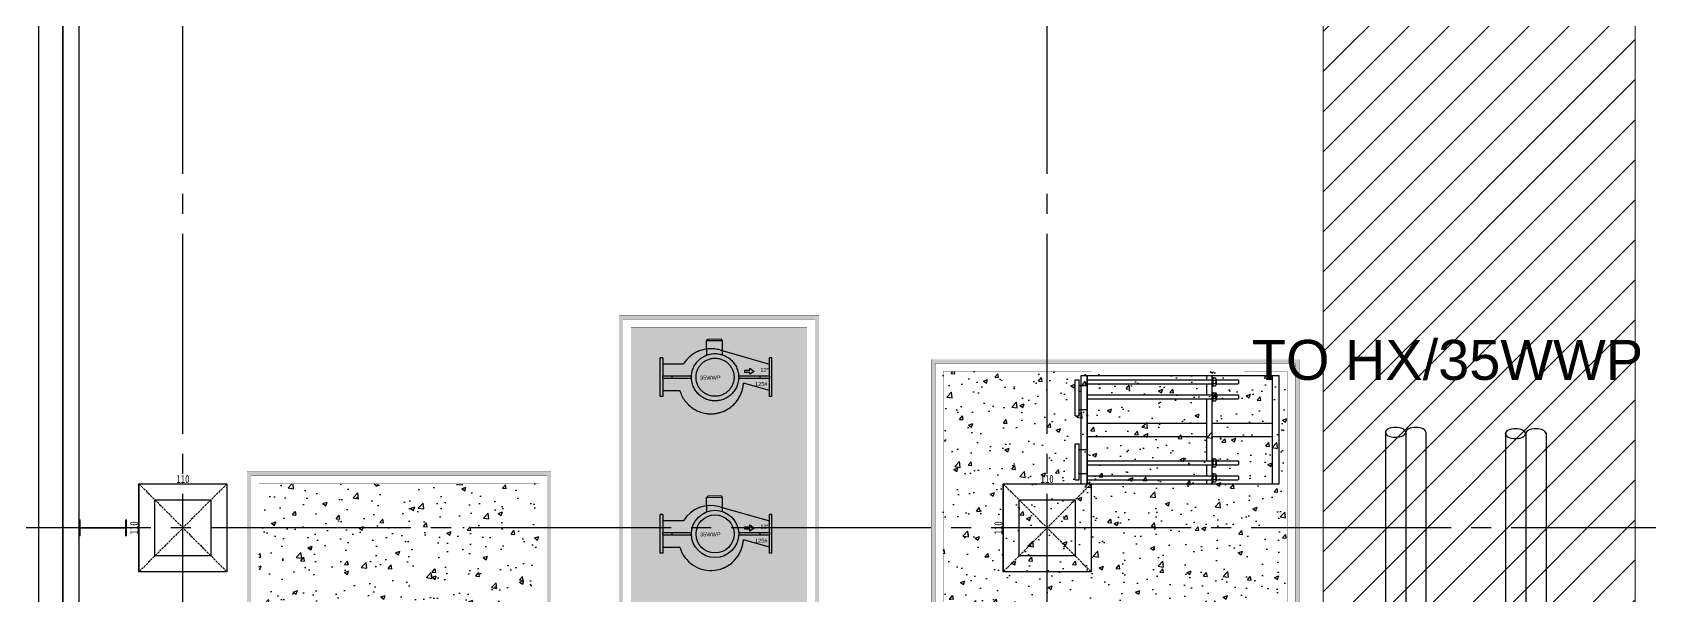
# Model space of a CAD drawing. Extents: x -18489 to 27370, y -8745 to 11880.
# Drawn here: x -17466 to -15445, y 5578 to 6282 of the extents above; entities that cross this region are included whole.
import ezdxf
from ezdxf.enums import TextEntityAlignment as Align

# ---------------------------------------------------------------- set-up
doc = ezdxf.new("R2010")
doc.units = 0
doc.header["$LTSCALE"] = 100
for name, pattern in [('188K-SM-03-F10-MECH-EQ-Y2257103$0$Micron CUP L10 HVAC EQU$0$DASHED', [19.049999999999997, 12.7, -6.35]), ('X-CUB3-L10$0$COL-CEN-LIN', [3.25, 2.5, -0.25, 0.25, -0.25]), ('X-CUB3-L10$0$HIDDEN', [0.4, 0.3, -0.1])]:
    doc.linetypes.add(name, pattern=pattern)
for name, color, linetype in [('188K-SM-03-F10-MECH-EQ-Y2257103$0$0 Xref', 8, 'Continuous'), ('188K-SM-03-F10-MECH-EQ-Y2257103$0$M-EQU-FOUNDATION', 8, 'Continuous'), ('188K-SM-03-F10-MECH-EQ-Y2257103$0$Micron CUP L10 CDA EQU$0$M MOVE-IN AREA', 8, 'Continuous'), ('188K-SM-03-F10-MECH-EQ-Y2257103$0$Micron CUP L10 HVAC EQU$0$M-FUTURE-EQU', 253, '188K-SM-03-F10-MECH-EQ-Y2257103$0$Micron CUP L10 HVAC EQU$0$DASHED'), ('188K-SM-03-F10-MECH-EQ-Y2257103$0$Micron CUP L10 HVAC EQU$0$M-HVAC HR CHILLER', 1, 'Continuous'), ('188K-SM-07-F10-MECH-WWR-PIPE-Y2257103$0$M-P-PIPE-29', 6, 'Continuous'), ('188K-SM-07-F10-MECH-WWR-PIPE-Y2257103$0$M-P-PIPE-35', 1, 'Continuous'), ('188K-SM-07-F10-MECH-WWR-PIPE-Y2257103$0$M-P-TXT2.5', 7, 'Continuous'), ('X-CUB3-L10$0$CCL', 8, 'X-CUB3-L10$0$COL-CEN-LIN'), ('X-CUB3-L10$0$COL', 8, 'Continuous'), ('X-CUB3-L10$0$COL-S', 8, 'Continuous'), ('X-CUB3-L10$0$WALL-DR', 8, 'Continuous'), ('X-CUB3-L10$0$WALL-G', 8, 'Continuous')]:
    doc.layers.add(name, color=color, linetype=linetype)
doc.styles.add('188K-SM-03-F10-MECH-EQ-Y2257103$0$Micron CUP L10 HVAC EQU$0$Standard', font='arial.ttf')
doc.styles.add('188K-SM-07-F10-MECH-WWR-PIPE-Y2257103$0$Standard', font='arial.ttf')
doc.styles.add('X-CUB3-L10$0$DIM', font='', dxfattribs={"width": 0.8})
doc.styles.get('X-CUB3-L10$0$DIM').set_extended_font_data('MingLiU')
doc.dimstyles.new('X-CUB3-L10$0$JJP_005_defpoint', dxfattribs={"dimtxt": 20, "dimasz": 0.5, "dimexe": 0.5, "dimexo": 0.5, "dimgap": 0.5, "dimtad": 1, "dimdsep": 46, "dimtxsty": 'X-CUB3-L10$0$DIM', "dimblk": 'X-CUB3-L10$0$_None', "dimcen": 10, "dimclrd": 256, "dimclre": 256, "dimclrt": 256, "dimadec": 0, "dimazin": 0, "dimtfac": 1, "dimtix": 1, "dimtmove": 2, "dimatfit": 3, "dimldrblk": 'X-CUB3-L10$0$_None', "dimfxl": 0.5, "dimtolj": 1, "dimtzin": 0, "dimarcsym": 0})

# ---------------------------------------------------------------- blocks, each defined once
blk = doc.blocks.new('*D451')
at = {"layer": 'DefPoints', "lineweight": -2, "transparency": 16777216}
blk.add_line((0, 0), (109.9999991059194, 0), dxfattribs=at)
at = {"layer": 'DefPoints', "color": 0, "transparency": 16777216}
for p in [(0, 0), (109.9999991059194, 0), (109.9999991059194, 0)]:
    blk.add_point(p, dxfattribs=at)
at = {"layer": 'DefPoints', "transparency": 16777216, "insert": (54.99999955295971, 6.066860465116279), "char_height": 10, "attachment_point": 5, "style": 'X-CUB3-L10$0$DIM'}
blk.add_mtext('\\A1;110', dxfattribs=at)
blk = doc.blocks.new('X-CUB3-L10$0$_None')
blk = doc.blocks.new('*D452')
at = {"layer": 'DefPoints', "lineweight": -2, "transparency": 16777216}
blk.add_line((1.180099874497619e-14, 1.897745337060176e-30), (3.622590508817074e-14, -109.9999991057703), dxfattribs=at)
at = {"layer": 'DefPoints', "color": 0, "transparency": 16777216}
for p in [(0, 0), (0, -109.9999991057703), (3.622590508817074e-14, -109.9999991057703)]:
    blk.add_point(p, dxfattribs=at)
at = {"layer": 'DefPoints', "transparency": 16777216, "insert": (-6.066860465116271, -54.99999955288514), "char_height": 10, "attachment_point": 5, "rotation": 90, "style": 'X-CUB3-L10$0$DIM'}
blk.add_mtext('\\A1;110', dxfattribs=at)
blk = doc.blocks.new('188K-SM-03-F10-MECH-EQ-Y2257103$0$Micron CUP L10 HVAC EQU$0$ARROW')
for p, q in [((-1.00434208123157, 1.714097741128338), (-0.9777973384638994, 1.714097741128338)), ((-0.9838513949285019, 3.347605612787359), (-0.9886247855248556, 4.635563721409905)), ((-0.9886247855248556, 4.635563721409905), (1.997657264581882, 2.51514487049959)), ((-0.9731397465189655, 0.4573844697021623), (-0.9777973384638994, 1.714097741128338)), ((-0.9729075237047695, 0.4575532454223108), (-0.9731397465189655, 0.4573844697021623)), ((1.997657264581882, 2.51514487049959), (-0.9729075237047695, 0.4575532454223108))]:
    blk.add_line(p, q)
blk.add_lwpolyline([(-1.00434208123157, 1.714097741128338), (-4.399273277526781, 1.714097741128338), (-4.399273277526781, 3.347605612787358), (-1.00434208123157, 3.347605612787358)])
blk = doc.blocks.new('188K-SM-03-F10-MECH-EQ-Y2257103$0$Micron CUP L10 HVAC EQU$0$A$C3F035902')
for p, q in [((21.57467963808267, 139.7000002753193, -726.966031641758), (69.83467963771182, 139.7001894201894, -726.966031641758)), ((21.57469208182556, 136.5250002753419, -726.966031641758), (21.57467963808267, 139.7000002753193, -726.966031641758)), ((44.4346920816497, 136.5250898702834, -726.966031641758), (21.57469208182556, 136.5250002753419, -726.966031641758)), ((29.19469208176633, 136.5250301403212, -726.966031641758), (29.19477566237038, 115.199577573756, -726.966031641758)), ((44.4346920816497, 136.5250898702834, -726.966031641758), (46.97469208162875, 136.5250998252704, -726.966031641758)), ((44.4346920816497, 136.5250898702834, -726.966031641758), (44.43473687911865, 125.0950898703704, -726.966031641758)), ((46.97473687909951, 125.0950998253611, -726.966031641758), (44.43473687911865, 125.0950898703704, -726.966031641758)), ((44.43473687911865, 125.0950898703704, -726.966031641758), (44.43483280302098, 100.6202653996988, -726.966031641758)), ((69.8346920814547, 136.525189420212, -726.966031641758), (46.97469208162875, 136.5250998252704, -726.966031641758)), ((46.97473687909951, 125.0950998253611, -726.966031641758), (46.97469208162875, 136.5250998252704, -726.966031641758)), ((46.97483280300185, 100.6202753546931, -726.966031641758), (46.97473687909951, 125.0950998253611, -726.966031641758)), ((62.21479356827149, 110.6309815032146, -726.966031641758), (62.21469208151211, 136.5251595552327, -726.966031641758)), ((69.8346920814547, 136.525189420212, -726.966031641758), (69.83467963771182, 139.7001894201894, -726.966031641758)), ((73.39155474455765, 81.38289595855872, -726.966031641758), (91.42349114654644, 81.65589812064695, -726.966031641758)), ((91.42349114654644, 81.65589812064695, -726.966031641758), (91.72148641640706, 61.97315380438863, -726.966031641758)), ((92.8797486788826, 80.24307820527224, -726.966031641758), (91.42349114654644, 81.65589812064695, -726.966031641758)), ((79.73252574611615, 65.14541806279522, -726.966031641758), (62.21521471865708, 3.175159556260041, -726.966031641758)), ((73.68955001441827, 61.7001516423004, -726.966031641758), (91.72148641640706, 61.97315380438863, -726.966031641758)), ((93.13430633178359, 63.42941133672844, -726.966031641758), (91.72148641640706, 61.97315380438863, -726.966031641758)), ((93.13430633178359, 63.42941133672844, -726.966031641758), (92.8797486788826, 80.24307820527224, -726.966031641758)), ((44.43506404242908, 41.61991434187075, -726.966031641758), (44.43516746044952, 15.23297787121192, -726.966031641758)), ((46.97516746043038, 15.23298782620623, -726.966031641758), (46.97506404240994, 41.61992429686507, -726.966031641758)), ((29.1952147189113, 3.175030141344905, -726.966031641758), (38.36732742880122, 35.62282962334939, -726.966031641758)), ((21.57521471897053, 3.175000276365608, -726.966031641758), (44.43521471879467, 3.175089871303499, -726.966031641758)), ((21.5752271627116, 2.763881639111787e-07, -726.966031641758), (21.57521471897053, 3.175000276365608, -726.966031641758)), ((21.5752271627116, 2.763881639111787e-07, -726.966031641758), (69.83522716234074, 0.0001894212618935853, -726.966031641758)), ((46.97516746043038, 15.23298782620623, -726.966031641758), (44.43516746044952, 15.23297787121192, -726.966031641758)), ((44.43516746044952, 15.23297787121192, -726.966031641758), (44.43521471879285, 3.175089871303499, -726.966031641758)), ((46.97521471877553, 3.17509982629781, -726.966031641758), (44.43521471879467, 3.175089871303499, -726.966031641758)), ((46.97521471877553, 3.17509982629781, -726.966031641758), (46.97516746043038, 15.23298782620623, -726.966031641758)), ((46.97521471877553, 3.17509982629781, -726.966031641758), (69.83521471859967, 3.175189421239338, -726.966031641758)), ((69.83522716234074, 0.0001894212618935853, -726.966031641758), (69.83521471859967, 3.175189421239338, -726.966031641758))]:
    blk.add_line(p, q)
for radius in [29.5275, 23.7886875]:
    blk.add_circle((45.70494842271546, 71.1200948482765, -726.966031641758), radius)
for start, end in [(106.3350473393825, 266.8155109581298), (344.2158416037151, 57.91027330244984), (202.5253505037917, 266.8155109580258)]:
    blk.add_arc((40.62492851276693, 76.20007493825324, -726.966031641758), 40.64, start, end)
at = {"xscale": 1.805256982577703, "yscale": 1.805256982577703, "zscale": 1.805256982577703, "rotation": 270}
blk.add_blockref('188K-SM-03-F10-MECH-EQ-Y2257103$0$Micron CUP L10 HVAC EQU$0$ARROW', (48.51364622142682, 25.77157998460711, -440.7589325701998), dxfattribs=at)
at = {"style": '188K-SM-03-F10-MECH-EQ-Y2257103$0$Micron CUP L10 HVAC EQU$0$Standard'}
for s, p in [('35WWP', (42.67271204655481, 89.86342711189718, -726.966031641758)), ('125#', (34.65703986667904, 21.22100213659019, -726.6601452793311)), ('12"', (52.24303064127707, 14.55433546992344, -726.6601452793311))]:
    blk.add_text(s, height=5, rotation=270, dxfattribs=at).set_placement(p)
blk = doc.blocks.new('188K-SM-03-F10-MECH-EQ-Y2257103$0$Micron CUP L10 HVAC EQU$0$A$C66dd3646')
for p, q in [((-92.09999999999854, 0), (-47.09999999999854, 0)), ((-92.09999999999854, 0), (-92.09999999999854, -5)), ((-47.09999999999854, 0), (-47.09999999999854, -5)), ((-12.5, 0), (32.5, 1.13686837721616e-13)), ((-12.5, 0), (-12.5, -5)), ((32.5, 1.13686837721616e-13), (32.5, -4.999999999999886)), ((-92.23442665636685, -15), (-92.23442665636685, -171.2223237571891)), ((-92.09999999999854, -5), (-47.09999999999854, -5)), ((-87.16885331006779, -15), (-87.16885331006779, -171.2223237571891)), ((-84.59999999999854, -15), (-84.59999999999854, -5)), ((-73.49180528065335, -15), (-73.49180528065335, -171.2223237571891)), ((-68.42623193702457, -15), (-68.42623193702457, -171.2223237571891)), ((-54.59999999999854, -15), (-54.59999999999854, -5)), ((-38.24262223939149, -15), (-38.24262223939149, -164.4682259443218)), ((-21.35737775794405, -15), (-21.35737775794405, -164.4682259443218)), ((-12.5, -5), (32.5, -4.999999999999886)), ((-5, -15), (-5, -5)), ((8.826231937018747, -15), (8.826231937018747, -171.2223237571891)), ((13.89180528064753, -15), (13.89180528064753, -171.2223237571891)), ((25, -15), (25, -5)), ((27.56885331273224, -14.99999999999989), (27.56885331273224, -171.2223237571891)), ((32.63442665636103, -14.99999999999989), (32.63442665636103, -171.2223237571891)), ((-97.30000000000291, -164.4682259443218), (-92.23442665636685, -164.4682259443218)), ((-97.30000000000291, -171.2223237571891), (37.69999999999709, -171.2223237571891)), ((-95.61147555212665, -171.2223237571891), (-95.61147555212665, -172.0665859784569)), ((-83.79180441430799, -172.0665859784569), (-95.61147555212665, -172.0665859784569)), ((-94.57599020730413, -172.7419957640161), (-94.57599020730413, -175.4436348635356)), ((-86.08249775645527, -172.0665859784569), (-93.3207822073091, -172.0665859784569)), ((-86.08249775645527, -176.1190446490948), (-93.3207822073091, -176.1190446490948)), ((-92.23442665636685, -176.1190446490948), (-92.23442665636685, -203.9659810317901)), ((-92.06557420997706, -175.4436348635356), (-92.06557420997706, -172.7419957640161)), ((-87.33770575645758, -172.7419957640161), (-87.33770575645758, -175.4436348635356)), ((-87.16885331006779, -164.4682259443218), (-73.49180528065335, -164.4682259443218)), ((-87.16885331006779, -176.1190446490948), (-87.16885331006779, -203.9659810317901)), ((-84.82728975913051, -172.7419957640161), (-84.82728975913051, -175.4436348635356)), ((-83.79180441430799, -171.2223237571891), (-83.79180441430799, -172.0665859784569)), ((-76.86885417641315, -171.2223237571891), (-76.86885417641315, -172.0665859784569)), ((-65.04918304126477, -172.0665859784569), (-76.86885417641315, -172.0665859784569)), ((-75.83336883159063, -172.7419957640161), (-75.83336883159063, -175.4436348635356)), ((-67.33987638341205, -172.0665859784569), (-74.57816083426587, -172.0665859784569)), ((-67.33987638341205, -176.1190446490948), (-74.57816083426587, -176.1190446490948)), ((-73.49180528065335, -176.1190446490948), (-73.49180528065335, -203.9659810317901)), ((-73.32295283693384, -175.4436348635356), (-73.32295283693384, -172.7419957640161)), ((-68.59508438074408, -172.7419957640161), (-68.59508438074408, -175.4436348635356)), ((-68.42623193702457, -164.4682259443218), (8.826231937018747, -164.4682259443218)), ((-68.42623193702457, -176.1190446490948), (-68.42623193702457, -203.9659810317901)), ((-66.08466838608729, -172.7419957640161), (-66.08466838608729, -175.4436348635356)), ((-65.04918304126477, -171.2223237571891), (-65.04918304126477, -172.0665859784569)), ((-38.24262223939149, -171.2223237571891), (-38.24262223939149, -246.5573777445973)), ((-21.35737775794405, -171.2223237571891), (-21.35737775794405, -246.5573777445973)), ((5.449183041258948, -171.2223237571891), (5.449183041258948, -172.0665859784569)), ((17.26885417907761, -172.0665859784569), (5.449183041258948, -172.0665859784569)), ((6.484668386081466, -172.7419957640161), (6.484668386081466, -175.4436348635356)), ((14.97816083426005, -172.0665859784569), (7.739876383406227, -172.0665859784569)), ((14.97816083426005, -176.1190446490948), (7.739876383406227, -176.1190446490948)), ((8.826231937018747, -176.1190446490948), (8.826231937018747, -203.9659810317901)), ((9.107258722644474, -175.5111758463611), (8.947787164950569, -175.5111758463611)), ((8.995084380738263, -175.4436348635356), (8.995084380738263, -172.7419957640161)), ((13.77025005271571, -175.5111758463611), (13.6107784950218, -175.5111758463611)), ((13.72295283692802, -172.7419957640161), (13.72295283692802, -175.4436348635356)), ((13.89180528064753, -164.4682259443218), (27.56885331273224, -164.4682259443218)), ((13.89180528064753, -176.1190446490948), (13.89180528064753, -203.9659810317901)), ((16.23336883158481, -172.7419957640161), (16.23336883158481, -175.4436348635356)), ((17.26885417907761, -171.2223237571891), (17.26885417907761, -172.0665859784569)), ((24.19180441430944, -171.2223237571891), (24.19180441430944, -172.0665859784569)), ((36.01147555212083, -172.0665859784569), (24.19180441430944, -172.0665859784569)), ((25.22728975912469, -172.7419957640161), (25.22728975912469, -175.4436348635356)), ((33.72078220997355, -172.0665859784569), (26.48249775911972, -172.0665859784569)), ((33.72078220997355, -176.1190446490948), (26.48249775911972, -176.1190446490948)), ((27.56885331273224, -176.1190446490948), (27.56885331273224, -203.9659810317901)), ((27.84988009835797, -175.5111758463611), (27.69040854066407, -175.5111758463611)), ((27.73770575645176, -175.4436348635356), (27.73770575645176, -172.7419957640161)), ((32.51287142575893, -175.5111758463611), (32.3533998707353, -175.5111758463611)), ((32.46557420997851, -172.7419957640161), (32.46557420997851, -175.4436348635356)), ((32.63442665636103, -164.4682259443218), (37.69999999999709, -164.4682259443218)), ((32.63442665636103, -176.1190446490948), (32.63442665636103, -203.9659810317901)), ((34.97599020729831, -172.7419957640161), (34.97599020729831, -175.4436348635356)), ((36.01147555212083, -171.2223237571891), (36.01147555212083, -172.0665859784569)), ((-91.39016443242872, -204.8102432530579), (-92.23442665636685, -203.9659810317901)), ((-91.39016443242872, -204.8102432530579), (-88.01311553400592, -204.8102432530579)), ((-87.16885331006779, -203.9659810317901), (-88.01311553400592, -204.8102432530579)), ((-72.64754305671522, -204.8102432530579), (-73.49180528065335, -203.9659810317901)), ((-72.64754305671522, -204.8102432530579), (-69.2704941609627, -204.8102432530579)), ((-68.42623193702457, -203.9659810317901), (-69.2704941609627, -204.8102432530579)), ((8.826231937018747, -203.9659810317901), (9.670494160956878, -204.8102432530579)), ((9.670494160956878, -204.8102432530579), (13.0475430567094, -204.8102432530579)), ((13.0475430567094, -204.8102432530579), (13.89180528064753, -203.9659810317901)), ((27.56885331273224, -203.9659810317901), (28.41311553667038, -204.8102432530579)), ((28.41311553667038, -204.8102432530579), (31.7901644324229, -204.8102432530579)), ((31.7901644324229, -204.8102432530579), (32.63442665636103, -203.9659810317901)), ((-97.30000000000291, -246.5573777445973), (37.69999999999709, -246.5573777445973))]:
    blk.add_line(p, q)
for points in [[(37.69999999999709, -14.99999999999989), (37.69999999999709, -6.999999999999886), (-97.30000000000291, -7.000000000000114), (-97.30000000000291, -15.00000000000011)], [(37.69999999999709, -14.99999999999989), (-97.30000000000291, -15.00000000000011), (-97.30000000000291, -255.0000000000002), (37.69999999999709, -255.0000000000002)]]:
    blk.add_lwpolyline(points, close=True)
for centre, major_axis, ratio, start_param, end_param in [((-93.3207822073091, -173.5706547382508), (-1.063537214189705, 1.063537214189702), 0.9999999999992647, 4.510486842492766, 6.485087445072969), ((-93.3207822073091, -174.6149758893009), (1.063537214189119, 1.063537214189121), 0.9999999999996376, 2.939690515697654, 4.914291118277189), ((-89.70163998188218, -176.5411757597287), (-3.164012781824473, 3.164012781824462), 0.9999999999995682, -1.341997481407245, -0.2287988453876049), ((-89.70163998188218, -171.644454867823), (3.164012781824462, 3.164012781824473), 0.9999999999995682, 3.370391498977398, 4.483590134997037), ((-86.08249775645527, -173.5706547382508), (1.063537214189702, 1.063537214189705), 0.9999999999992647, 6.081283169286204, 8.055883771866405), ((-86.08249775645527, -174.6149758893009), (-1.063537214189121, 1.063537214189119), 0.9999999999996378, 1.368894188902396, 3.343494791481931), ((-74.57816083426587, -173.5706547382508), (-1.063537214189705, 1.063537214189702), 0.9999999999992647, 4.510486842492766, 6.485087445072969), ((-74.57816083426587, -174.6149758893009), (1.063537214189119, 1.063537214189121), 0.9999999999996376, 2.939690515697654, 4.914291118277189), ((-70.95901860883896, -176.5411757597287), (-3.164012781824473, 3.164012781824462), 0.9999999999995682, -1.341997481407245, -0.2287988453876049), ((-70.95901860883896, -171.644454867823), (3.164012781824462, 3.164012781824473), 0.9999999999995682, 3.370391498977398, 4.483590134997037), ((-67.33987638341205, -173.5706547382508), (-1.063537214189121, 1.063537214189119), 0.9999999999996378, 4.510486842492189, 6.485087445071725), ((-67.33987638341205, -174.6149758893009), (-1.063537214189121, 1.063537214189119), 0.9999999999996378, 1.368894188902396, 3.343494791481931), ((7.739876383406227, -173.5706547382508), (-1.063537214189705, 1.063537214189702), 0.9999999999992647, 4.510486842492766, 6.485087445072969), ((7.739876383406227, -174.6149758893009), (1.063537214189119, 1.063537214189121), 0.9999999999996376, 2.939690515697654, 4.914291118277189), ((11.35901860883314, -176.5411757597287), (3.164012781820995, 3.164012781821003), 1, 0.228798845387985, 1.341997481406912), ((11.35901860883314, -171.644454867823), (3.164012781820995, 3.164012781821003), 1, 3.370391498977778, 4.483590134996705), ((14.97816083426005, -173.5706547382508), (1.063537214189702, 1.063537214189705), 0.9999999999992647, 6.081283169286204, 8.055883771866405), ((14.97816083426005, -174.6149758893009), (-1.063537214189121, 1.063537214189119), 0.9999999999996378, 1.368894188902396, 3.343494791481931), ((26.48249775911972, -173.5706547382508), (-1.063537214189705, 1.063537214189702), 0.9999999999992647, 4.510486842492766, 6.485087445072969), ((26.48249775911972, -174.6149758893009), (1.063537214190991, 1.063537214190993), 0.9999999999978051, 2.939690515695962, 4.914291118276325), ((30.10163998454664, -176.5411757597287), (-3.164012781824473, 3.164012781824462), 0.9999999999995682, -1.341997481407245, -0.2287988453876049), ((30.10163998454664, -171.644454867823), (3.164012781824462, 3.164012781824473), 0.9999999999995682, 3.370391498977398, 4.483590134997037), ((33.72078220997355, -173.5706547382508), (-1.063537214189121, 1.063537214189119), 0.9999999999996378, 4.510486842492189, 6.485087445071725), ((33.72078220997355, -174.6149758893009), (-1.063537214189121, 1.063537214189119), 0.9999999999996378, 1.368894188902396, 3.343494791481931)]:
    blk.add_ellipse(centre, major_axis=major_axis, ratio=ratio, start_param=start_param, end_param=end_param)
blk = doc.blocks.new('188K-SM-03-F10-MECH-EQ-Y2257103$0$Micron CUP L10 HVAC EQU')
at = {"layer": '188K-SM-03-F10-MECH-EQ-Y2257103$0$Micron CUP L10 HVAC EQU$0$M-FUTURE-EQU', "xscale": 10, "yscale": 10, "zscale": 10, "rotation": 90}
blk.add_blockref('188K-SM-03-F10-MECH-EQ-Y2257103$0$Micron CUP L10 HVAC EQU$0$A$C3F035902', (-210155.5066967208, 50957.92257292082, 7269.660315731338), dxfattribs=at)
at = {"layer": '188K-SM-03-F10-MECH-EQ-Y2257103$0$Micron CUP L10 HVAC EQU$0$M-HVAC HR CHILLER', "xscale": 10, "yscale": 10, "zscale": 10, "rotation": 90}
for name, p in [('188K-SM-03-F10-MECH-EQ-Y2257103$0$Micron CUP L10 HVAC EQU$0$A$C66dd3646', (-206366.6999708929, 51055.59402405407)), ('188K-SM-03-F10-MECH-EQ-Y2257103$0$Micron CUP L10 HVAC EQU$0$A$C3F035902', (-210155.4990223832, 48999.82806466992, 7269.660315902898))]:
    blk.add_blockref(name, p, dxfattribs=at)
blk = doc.blocks.new('188K-SM-03-F10-MECH-EQ-Y2257103')
at = {"layer": '188K-SM-03-F10-MECH-EQ-Y2257103$0$M-EQU-FOUNDATION'}
h = blk.add_hatch(dxfattribs=at)
h.set_pattern_fill('AR-CONC', color=256, scale=0.1)
h.set_pattern_definition([(49.99999999999999, (3173.521357729398, 709.1992297543802), (18.2184668996004, -1.593908553890309), [1.905, -20.955]), (355, (3173.521357729398, 709.1992297543802), (-3.524342142496934, 19.10568452390352), [1.524, -16.764058417]), (100.4514447, (3175.039558429402, 709.0664044043806), (14.69412470903533, 17.51177519121951), [1.61900088, -17.80902446]), (46.18420000000001, (3173.521357729398, 714.279229754382), (27.10790408921299, -4.204232793272715), [2.8575, -31.4325]), (96.63555760999992, (3175.7803477294, 713.9288797543813), (23.7404134051503, 24.74261245977215), [2.428502314, -26.713560816]), (351.1841511700001, (3173.521357729398, 714.279229754382), (23.74041340649771, 24.74261245855327), [2.285996707, -25.145973192]), (21, (3176.061357729399, 713.0092297543815), (15.16143912691325, -10.22651981870876), [1.905, -20.955]), (326.0000000000001, (3176.061357729399, 713.0092297543815), (6.180202834764708, 18.41879661223193), [1.524, -16.764]), (71.45144499999999, (3177.324810989398, 712.1570197643814), (21.34164192787162, 8.192276888590525), [1.61900088, -17.80899376]), (37.50000000000001, (3173.521357729398, 709.1992297543802), (0.3088603250591817, 8.455503887315311), [0, -16.5608, 0, -17.018, 0, -16.8275]), (7.500000000000001, (3173.521357729398, 709.1992297543802), (6.681966251030575, 10.01805748181195), [0, -9.7028, 0, -16.1798, 0, -6.413500000000001]), (327.5, (3167.857157729399, 709.1992297543802), (13.55905951668714, -0.5728743992673444), [0, -6.350000000000001, 0, -19.812, 0, -26.289]), (317.5, (3165.317157729405, 709.1992297543802), (14.81291813860181, 2.542649103333303), [0, -8.255, 0, -13.1572, 0, -18.669])])
h.paths.add_polyline_path([(-16488.14940634664, 5923.268083879117), (-16488.14863891288, 4312.458633054026), (-16728.14863891288, 4312.458633054026), (-16728.14940634664, 5923.268083879117)], flags=16)
h.paths.add_polyline_path([(-16483.14940634664, 5928.268083879117), (-16483.14863891288, 4307.458633054026), (-16733.14863891288, 4307.458633054026), (-16733.14940634664, 5928.268083879117)])
h = blk.add_hatch(dxfattribs=at)
h.set_pattern_fill('AR-CONC', color=256, scale=0.3)
h.set_pattern_definition([(49.99999999999999, (3173.521357729398, 709.1992297543802), (54.6554006988012, -4.781725661670926), [5.715000000000001, -62.86500000000001]), (355, (3173.521357729398, 709.1992297543802), (-10.5730264274908, 57.31705357171055), [4.572, -50.292175251]), (100.4514447, (3178.075959829403, 708.8007537043813), (44.08237412710599, 52.53532557365853), [4.857002639999999, -53.42707337999998]), (46.18420000000001, (3173.521357729398, 724.4392297543818), (81.32371226763898, -12.61269837981814), [8.5725, -94.2975]), (96.63555760999992, (3180.298327729404, 723.38817975438), (71.2212402154509, 74.22783737931645), [7.285506942000001, -80.140682448]), (351.1841511700001, (3173.521357729398, 724.4392297543818), (71.22124021949311, 74.2278373756598), [6.857990121, -75.437919576]), (21, (3181.141357729401, 720.6292297543805), (45.48431738073975, -30.67955945612628), [5.715000000000001, -62.86500000000001]), (326.0000000000001, (3181.141357729401, 720.6292297543805), (18.54060850429412, 55.25638983669578), [4.572, -50.292]), (71.45144499999999, (3184.931717509397, 718.0725997843801), (64.02492578361485, 24.57683066577157), [4.857002640000001, -53.42698128]), (37.50000000000001, (3173.521357729398, 709.1992297543802), (0.926580975177545, 25.36651166194594), [0, -49.6824, 0, -51.054, 0, -50.48250000000001]), (7.500000000000001, (3173.521357729398, 709.1992297543802), (20.04589875309172, 30.05417244543585), [0, -29.1084, 0, -48.5394, 0, -19.2405]), (327.5, (3156.5287577294, 709.1992297543802), (40.67717855006143, -1.718623197802033), [0, -19.05, 0, -59.43600000000001, 0, -78.867]), (317.5, (3148.908757729405, 709.1992297543802), (44.43875441580542, 7.627947309999908), [0, -24.765, 0, -39.4716, 0, -56.007])])
h.paths.add_polyline_path([(-16498.14940634664, 5913.268083879117), (-16498.14863891288, 4322.458633054026), (-16718.14863891288, 4322.458633054026), (-16718.14940634664, 5913.268083879117)])
h = blk.add_hatch(dxfattribs=at)
h.set_pattern_fill('AR-CONC', color=256, scale=0.1)
h.set_pattern_definition([(49.99999999999999, (3773.521357729383, 709.1992297543802), (18.2184668996004, -1.593908553890309), [1.905, -20.955]), (355, (3773.521357729383, 709.1992297543802), (-3.524342142496934, 19.10568452390352), [1.524, -16.764058417]), (100.4514447, (3775.039558429387, 709.0664044043806), (14.69412470903533, 17.51177519121951), [1.61900088, -17.80902446]), (46.18420000000001, (3773.521357729383, 714.279229754382), (27.10790408921299, -4.204232793272715), [2.8575, -31.4325]), (96.63555760999992, (3775.780347729386, 713.9288797543813), (23.7404134051503, 24.74261245977215), [2.428502314, -26.713560816]), (351.1841511700001, (3773.521357729383, 714.279229754382), (23.74041340649771, 24.74261245855327), [2.285996707, -25.145973192]), (21, (3776.061357729384, 713.0092297543815), (15.16143912691325, -10.22651981870876), [1.905, -20.955]), (326.0000000000001, (3776.061357729384, 713.0092297543815), (6.180202834764708, 18.41879661223193), [1.524, -16.764]), (71.45144499999999, (3777.324810989383, 712.1570197643814), (21.34164192787162, 8.192276888590525), [1.61900088, -17.80899376]), (37.50000000000001, (3773.521357729383, 709.1992297543802), (0.3088603250591817, 8.455503887315311), [0, -16.5608, 0, -17.018, 0, -16.8275]), (7.500000000000001, (3773.521357729383, 709.1992297543802), (6.681966251030575, 10.01805748181195), [0, -9.7028, 0, -16.1798, 0, -6.413500000000001]), (327.5, (3767.857157729384, 709.1992297543802), (13.55905951668714, -0.5728743992673444), [0, -6.350000000000001, 0, -19.812, 0, -26.289]), (317.5, (3765.317157729391, 709.1992297543802), (14.81291813860181, 2.542649103333303), [0, -8.255, 0, -13.1572, 0, -18.669])])
h.paths.add_polyline_path([(-15888.1486389129, 5867.951612689918), (-15888.1486389129, 4762.458632159796), (-16338.1486389129, 4762.458632159796), (-16338.1486389129, 5867.951612689918)], flags=16)
h.paths.add_polyline_path([(-15883.1486389129, 5872.951612689918), (-15883.1486389129, 4757.458632159796), (-16343.1486389129, 4757.458632159796), (-16343.1486389129, 5872.951612689918)])
h = blk.add_hatch(dxfattribs=at)
h.set_pattern_fill('AR-CONC', color=256, scale=0.3)
h.set_pattern_definition([(49.99999999999999, (4473.521357729398, 709.1992297543802), (54.6554006988012, -4.781725661670926), [5.715000000000001, -62.86500000000001]), (355, (4473.521357729398, 709.1992297543802), (-10.5730264274908, 57.31705357171055), [4.572, -50.292175251]), (100.4514447, (4478.075959829403, 708.8007537043813), (44.08237412710599, 52.53532557365853), [4.85700264, -53.42707338]), (46.18420000000001, (4473.521357729398, 724.4392297543818), (81.32371226763898, -12.61269837981814), [8.5725, -94.2975]), (96.63555760999994, (4480.298327729404, 723.38817975438), (71.2212402154509, 74.22783737931645), [7.285506942000002, -80.14068244800002]), (351.1841511700001, (4473.521357729398, 724.4392297543818), (71.22124021949311, 74.2278373756598), [6.857990121, -75.437919576]), (21, (4481.141357729401, 720.6292297543805), (45.48431738073975, -30.67955945612628), [5.715000000000001, -62.86500000000001]), (326.0000000000001, (4481.141357729401, 720.6292297543805), (18.54060850429412, 55.25638983669578), [4.572, -50.292]), (71.45144499999999, (4484.931717509397, 718.0725997843801), (64.02492578361485, 24.57683066577157), [4.857002640000001, -53.42698128]), (37.50000000000001, (4473.521357729398, 709.1992297543802), (0.926580975177545, 25.36651166194594), [0, -49.6824, 0, -51.054, 0, -50.48250000000001]), (7.500000000000001, (4473.521357729398, 709.1992297543802), (20.04589875309172, 30.05417244543585), [0, -29.1084, 0, -48.5394, 0, -19.2405]), (327.5, (4456.5287577294, 709.1992297543802), (40.67717855006143, -1.718623197802033), [0, -19.05, 0, -59.43600000000001, 0, -78.867]), (317.5, (4448.908757729405, 709.1992297543802), (44.43875441580542, 7.627947309999908), [0, -24.765, 0, -39.4716, 0, -56.007])])
h.paths.add_polyline_path([(-16328.1486389129, 5857.776606707943), (-16253.14863846581, 5857.776606707943), (-16143.14863935989, 5857.776606707943), (-16143.14863935988, 5857.951611795688), (-15898.1486389129, 5857.951612689918), (-15898.1486389129, 4772.458632159796), (-16328.1486389129, 4772.458632159796)])
h = blk.add_hatch(dxfattribs=at)
h.set_pattern_fill('AR-CONC', color=256, scale=0.1)
h.set_pattern_definition([(49.99999999999999, (2918.521357729383, 709.1992297543802), (18.2184668996004, -1.593908553890309), [1.905, -20.955]), (355, (2918.521357729383, 709.1992297543802), (-3.524342142496934, 19.10568452390352), [1.524, -16.764058417]), (100.4514447, (2920.039558429387, 709.0664044043806), (14.69412470903533, 17.51177519121951), [1.61900088, -17.80902446]), (46.18420000000001, (2918.521357729383, 714.279229754382), (27.10790408921299, -4.204232793272715), [2.8575, -31.4325]), (96.63555760999992, (2920.780347729386, 713.9288797543813), (23.7404134051503, 24.74261245977215), [2.428502314, -26.713560816]), (351.1841511700001, (2918.521357729383, 714.279229754382), (23.74041340649771, 24.74261245855327), [2.285996707, -25.145973192]), (21, (2921.061357729384, 713.0092297543815), (15.16143912691325, -10.22651981870876), [1.905, -20.955]), (326.0000000000001, (2921.061357729384, 713.0092297543815), (6.180202834764708, 18.41879661223193), [1.524, -16.764]), (71.45144499999999, (2922.324810989383, 712.1570197643814), (21.34164192787162, 8.192276888590525), [1.61900088, -17.80899376]), (37.50000000000001, (2918.521357729383, 709.1992297543802), (0.3088603250591817, 8.455503887315311), [0, -16.5608, 0, -17.018, 0, -16.8275]), (7.500000000000001, (2918.521357729383, 709.1992297543802), (6.681966251030575, 10.01805748181195), [0, -9.7028, 0, -16.1798, 0, -6.413500000000001]), (327.5, (2912.857157729384, 709.1992297543802), (13.55905951668714, -0.5728743992673444), [0, -6.350000000000001, 0, -19.812, 0, -26.289]), (317.5, (2910.317157729383, 709.1992297543802), (14.81291813860181, 2.542649103333303), [0, -8.255, 0, -13.1572, 0, -18.669])])
h.paths.add_polyline_path([(-16823.1486389129, 5727.458633054026), (-16823.1486389129, 4892.458632159796), (-17193.1486389129, 4892.458632159796), (-17193.1486389129, 5727.458633054026)], flags=16)
h.paths.add_polyline_path([(-16818.1486389129, 5732.458633054026), (-16818.1486389129, 4887.458632159796), (-17198.1486389129, 4887.458632159796), (-17198.1486389129, 5732.458633054026)])
h = blk.add_hatch(dxfattribs=at)
h.set_pattern_fill('AR-CONC', color=256, scale=0.3)
h.set_pattern_definition([(49.99999999999999, (2918.521357729383, 709.1992297543802), (54.6554006988012, -4.781725661670926), [5.715000000000001, -62.86500000000001]), (355, (2918.521357729383, 709.1992297543802), (-10.5730264274908, 57.31705357171055), [4.572, -50.292175251]), (100.4514447, (2923.075959829388, 708.8007537043813), (44.08237412710599, 52.53532557365853), [4.857002639999999, -53.42707337999998]), (46.18420000000001, (2918.521357729383, 724.4392297543818), (81.32371226763898, -12.61269837981814), [8.5725, -94.2975]), (96.63555760999992, (2925.29832772939, 723.38817975438), (71.2212402154509, 74.22783737931645), [7.285506942000001, -80.140682448]), (351.1841511700001, (2918.521357729383, 724.4392297543818), (71.22124021949311, 74.2278373756598), [6.857990121, -75.437919576]), (21, (2926.141357729386, 720.6292297543805), (45.48431738073975, -30.67955945612628), [5.715000000000001, -62.86500000000001]), (326.0000000000001, (2926.141357729386, 720.6292297543805), (18.54060850429412, 55.25638983669578), [4.572, -50.292]), (71.45144499999999, (2929.931717509389, 718.0725997843801), (64.02492578361485, 24.57683066577157), [4.857002640000001, -53.42698128]), (37.50000000000001, (2918.521357729383, 709.1992297543802), (0.926580975177545, 25.36651166194594), [0, -49.6824, 0, -51.054, 0, -50.48250000000001]), (7.500000000000001, (2918.521357729383, 709.1992297543802), (20.04589875309172, 30.05417244543585), [0, -29.1084, 0, -48.5394, 0, -19.2405]), (327.5, (2901.528757729386, 709.1992297543802), (40.67717855006143, -1.718623197802033), [0, -19.05, 0, -59.43600000000001, 0, -78.867]), (317.5, (2893.90875772939, 709.1992297543802), (44.43875441580542, 7.627947309999908), [0, -24.765, 0, -39.4716, 0, -56.007])])
h.paths.add_polyline_path([(-16833.1486389129, 5717.458633054026), (-16833.1486389129, 4902.458632159796), (-17183.1486389129, 4902.458632159796), (-17183.1486389129, 5717.458633054026)])
at = {"layer": '188K-SM-03-F10-MECH-EQ-Y2257103$0$M-EQU-FOUNDATION', "const_width": 0.2}
for points in [[(-16483.14940634664, 5928.268083879117), (-16483.14863891288, 4307.458633054026), (-16733.14863891288, 4307.458633054026), (-16733.14940634664, 5928.268083879117)], [(-16488.14940634664, 5923.268083879117), (-16488.14863891288, 4312.458633054026), (-16728.14863891288, 4312.458633054026), (-16728.14940634664, 5923.268083879117)], [(-16498.14940634664, 5913.268083879117), (-16498.14863891288, 4322.458633054026), (-16718.14863891288, 4322.458633054026), (-16718.14940634664, 5913.268083879117)], [(-15883.1486389129, 5872.951612689918), (-15883.1486389129, 4757.458632159796), (-16343.1486389129, 4757.458632159796), (-16343.1486389129, 5872.951612689918)], [(-15888.1486389129, 5867.951612689918), (-15888.1486389129, 4762.458632159796), (-16338.1486389129, 4762.458632159796), (-16338.1486389129, 5867.951612689918)], [(-16328.1486389129, 5857.776606707943), (-16253.14863846581, 5857.776606707943), (-16253.14863846581, 5857.776606707943), (-16143.14863935989, 5857.776606707943), (-16143.14863935988, 5857.951611795688), (-15898.1486389129, 5857.951612689918), (-15898.1486389129, 4772.458632159796), (-16328.1486389129, 4772.458632159796)], [(-16818.1486389129, 5732.458633054026), (-16818.1486389129, 4887.458632159796), (-17198.1486389129, 4887.458632159796), (-17198.1486389129, 5732.458633054026)], [(-16823.1486389129, 5727.458633054026), (-16823.1486389129, 4892.458632159796), (-17193.1486389129, 4892.458632159796), (-17193.1486389129, 5727.458633054026)], [(-16833.1486389129, 5717.458633054026), (-16833.1486389129, 4902.458632159796), (-17183.1486389129, 4902.458632159796), (-17183.1486389129, 5717.458633054026)]]:
    blk.add_lwpolyline(points, close=True, dxfattribs=at)
at = {"layer": '188K-SM-03-F10-MECH-EQ-Y2257103$0$0 Xref', "xscale": 0.1, "yscale": 0.1, "zscale": 0.1}
blk.add_blockref('188K-SM-03-F10-MECH-EQ-Y2257103$0$Micron CUP L10 HVAC EQU', (4473.521357729398, 709.1992297543802), dxfattribs=at)
at = {"layer": '188K-SM-03-F10-MECH-EQ-Y2257103$0$Micron CUP L10 CDA EQU$0$M MOVE-IN AREA'}
h = blk.add_hatch(dxfattribs=at)
h.set_pattern_fill('JIS_WOOD', color=256, scale=50)
h.set_pattern_definition([(45, (4473.521357729391, 709.1992297543802), (-24.99999995804922, 24.99999995804922), [])])
h.paths.add_polyline_path([(-17249.14863891285, 7922.458632159796), (-17249.14863891285, 7642.458632159796), (-15853.14869666685, 7642.458632159796), (-15853.14869666685, 6432.458632159796), (-15853.14869666685, 789.958633054026), (-15463.14869666685, 789.958633054026), (-15463.14869666685, 6142.458632159796), (-15463.14869666685, 7642.458632159796), (-14093.14863846582, 7642.458632159796), (-14093.14863846582, 7922.458632159796)])
at = {"layer": '188K-SM-03-F10-MECH-EQ-Y2257103$0$Micron CUP L10 CDA EQU$0$M MOVE-IN AREA', "const_width": 1}
blk.add_lwpolyline([(-17249.14863891285, 7922.458632159796), (-17249.14863891285, 7642.458632159796), (-15853.14869666685, 7642.458632159796), (-15853.14869666685, 6432.458632159796), (-15853.14869666685, 6432.458632159796), (-15853.14869666685, 789.958633054026), (-15463.14869666685, 789.958633054026), (-15463.14869666685, 6142.458632159796), (-15463.14869666685, 6142.458632159796), (-15463.14869666685, 7642.458632159796), (-14093.14863846582, 7642.458632159796), (-14093.14863846582, 7922.458632159796)], close=True, dxfattribs=at)
blk = doc.blocks.new('188K-SM-07-F10-MECH-WWR-PIPE-Y2257103$0$500A-2')
at = {"extrusion": (0, 0, -1)}
blk.add_ellipse((0, 127), major_axis=(-1.555250069354421e-14, -127), ratio=0.4761904761904761, dxfattribs=at)
blk.add_ellipse((0, -127), major_axis=(1.555250069354421e-14, 127), ratio=0.4761904761904761, start_param=3.141592653589793, end_param=6.283185307179586)
blk = doc.blocks.new('188K-SM-07-F10-MECH-WWR-PIPE-Y2257103')
at = {"layer": '188K-SM-07-F10-MECH-WWR-PIPE-Y2257103$0$M-P-PIPE-29'}
for p, q in [((-15775.43675434246, 5781.844274077505), (-15775.43675434247, -784.5420535186422)), ((-15750.03675434247, 5781.844274077507), (-15750.03675434247, -784.5420535186422)), ((-15724.63675434247, 5781.844274077506), (-15724.63675434247, -784.5420535186422))]:
    blk.add_line(p, q, dxfattribs=at)
at = {"layer": '188K-SM-07-F10-MECH-WWR-PIPE-Y2257103$0$M-P-PIPE-35'}
for p, q in [((-15625.43675434246, 5781.053740595099), (-15625.43675434247, -714.5420535186422)), ((-15600.03675434247, 5781.053740595099), (-15600.03675434247, -714.5420535186422)), ((-15574.63675434247, 5781.053740595099), (-15574.63675434247, -714.5420535186422))]:
    blk.add_line(p, q, dxfattribs=at)
at = {"layer": '188K-SM-07-F10-MECH-WWR-PIPE-Y2257103$0$M-P-PIPE-29', "xscale": 0.1, "yscale": 0.1, "zscale": 0.1, "rotation": 90}
blk.add_blockref('188K-SM-07-F10-MECH-WWR-PIPE-Y2257103$0$500A-2', (-15750.03675434247, 5781.844274077506), dxfattribs=at)
at = {"layer": '188K-SM-07-F10-MECH-WWR-PIPE-Y2257103$0$M-P-PIPE-35', "xscale": 0.1, "yscale": 0.1, "zscale": 0.1, "rotation": 90}
blk.add_blockref('188K-SM-07-F10-MECH-WWR-PIPE-Y2257103$0$500A-2', (-15600.17606107015, 5780.160456948539), dxfattribs=at)
at = {"layer": '188K-SM-07-F10-MECH-WWR-PIPE-Y2257103$0$M-P-TXT2.5', "style": '188K-SM-07-F10-MECH-WWR-PIPE-Y2257103$0$Standard'}
blk.add_text('TO HX/35WWP', height=50, dxfattribs=at).set_placement((-15942.21685385538, 5872.372582858399), align=Align.MIDDLE_LEFT)
blk = doc.blocks.new('*U450')
at = {"layer": 'DefPoints', "linetype": 'X-CUB3-L10$0$HIDDEN', "ltscale": 0.1}
for p, q in [((109.9999991059194, 0), (0, -109.9999991057703)), ((0, 0), (109.9999991059194, -109.9999991057703))]:
    blk.add_line(p, q, dxfattribs=at)
at = {"layer": 'X-CUB3-L10$0$COL', "ltscale": 0.1}
blk.add_lwpolyline([(0, 0), (109.9999991059194, 0), (109.9999991059194, -109.9999991057703), (0, -109.9999991057703)], close=True, dxfattribs=at)
at = {"layer": 'DefPoints'}
dim = blk.add_linear_dim(base=(3.622590508817074e-14, -109.9999991057703), p1=(0, 0), p2=(0, -109.9999991057703), angle=90, dimstyle='X-CUB3-L10$0$JJP_005_defpoint', override={"dimtxt": 10}, dxfattribs=at)
dim.commit()
dim.dimension.update_dxf_attribs({"geometry": '*D452', "text_midpoint": (-6.066860465116271, -54.99999955288514)})
dim = blk.add_linear_dim(base=(109.9999991059194, 0), p1=(0, 0), p2=(109.9999991059194, 0), dimstyle='X-CUB3-L10$0$JJP_005_defpoint', override={"dimtxt": 10}, dxfattribs=at)
dim.commit()
dim.dimension.update_dxf_attribs({"geometry": '*D451', "text_midpoint": (54.99999955295971, 6.066860465116279)})
blk = doc.blocks.new('X-CUB3-L10$0$CUB3-10')
at = {"layer": 'X-CUB3-L10$0$CCL'}
for p, q in [((-4440, 0), (-4440, 9982.458753500468)), ((-3360, 0), (-3360, 9982.458753500468)), ((720, 6382.458753500468), (-5160, 6382.458753500468))]:
    blk.add_line(p, q, dxfattribs=at)
at = {"layer": 'X-CUB3-L10$0$COL-S'}
for points in [[(-4474.999999105919, 6417.458752606239), (-4405, 6417.458752606239), (-4405, 6347.458753500468), (-4474.999999105919, 6347.458753500468)], [(-3394.999999105919, 6417.458752606239), (-3325, 6417.458752606239), (-3325, 6347.458753500468), (-3394.999999105919, 6347.458753500468)]]:
    blk.add_lwpolyline(points, close=True, dxfattribs=at)
at = {"layer": 'X-CUB3-L10$0$COL'}
for p in [(-4494.999999105919, 6437.458752606239), (-3414.999999105919, 6437.458752606239)]:
    blk.add_blockref('*U450', p, dxfattribs=at)
blk = doc.blocks.new('X-CUB3-L10')
at = {"layer": 'X-CUB3-L10$0$COL-S'}
for points in [[(-17313.14863801877, 5697.45863171268), (-17243.14863891285, 5697.45863171268), (-17243.14863891285, 5627.458632606909), (-17313.14863801877, 5627.458632606909)], [(-16233.14863801877, 5697.45863171268), (-16163.14863891285, 5697.45863171268), (-16163.14863891285, 5627.458632606909), (-16233.14863801877, 5627.458632606909)]]:
    blk.add_lwpolyline(points, close=True, dxfattribs=at)
at = {"layer": 'X-CUB3-L10$0$COL-S', "color": 2, "lineweight": 0, "ltscale": 10, "flags": 128}
blk.add_lwpolyline([(-17408.14863712461, 5672.40863305395), (-17408.14863712461, 5652.508633053949), (-17406.64863712461, 5652.508633053949), (-17406.64863712461, 5661.958633053951), (-17350.04863712461, 5661.958633053951), (-17350.04863712461, 5652.508633053949), (-17348.54863712461, 5652.508633053949), (-17348.54863712461, 5672.40863305395), (-17350.04863712461, 5672.40863305395), (-17350.04863712461, 5662.95863305395), (-17406.64863712461, 5662.95863305395), (-17406.64863712461, 5672.40863305395)], close=True, dxfattribs=at)
at = {"layer": 'X-CUB3-L10$0$WALL-DR'}
blk.add_line((-17428.14863801877, 1867.458631712679), (-17428.14863801877, 6702.45863171268), dxfattribs=at)
blk.add_lwpolyline([(-17213.14863801875, 6737.45863171268), (-17373.14863801877, 6737.45863171268, 0.4142135623730951), (-17408.14863801877, 6702.45863171268), (-17408.14863801877, 1887.458631712679), (-17323.14863801877, 1887.458631712679)], format="xyb", dxfattribs=at)
at = {"layer": 'X-CUB3-L10$0$WALL-G'}
for points in [[(-16153.14863891285, 807.4586326069093), (-16153.14863891285, 797.4586326069093), (-16014.14863891285, 797.4586326069093), (-16014.14863891285, 767.4586326069093), (-16153.14863891285, 767.4586326069093), (-16153.14863891285, 643.4586326069098, -0.4142135623731004), (-16353.14863891285, 443.4586326069093), (-17258.14863801877, 443.4586326069093, -0.414213562373095), (-17458.14863801877, 643.4586326069093), (-17458.14863801877, 1442.458632203934, -0.4142135623731405), (-17373.14863801877, 1527.458632203932), (-17373.14863801877, 1727.458632203933, -0.4142135623730731), (-17458.14863801877, 1812.458632203935), (-17458.14863801877, 6702.45863171268, -0.414213562373095)], [(-17428.14863801877, 6702.45863171268), (-17428.14863801877, 1812.458632203934, 0.4142135623730999), (-17373.14863801877, 1757.458632203933), (-17373.14863801877, 1757.458632203933), (-17343.14863801877, 1757.458632203933), (-17343.14863801877, 1497.458632203936), (-17373.14863801877, 1497.458632203936, 0.4142135623730951), (-17428.14863801877, 1442.458632203936), (-17428.14863801877, 643.4586326069084, 0.414213562373095), (-17258.14863801877, 473.4586326069093), (-16353.14863891285, 473.4586326069093, 0.4142135623730951), (-16183.14863891285, 643.4586326069093), (-16183.14863891285, 807.4586326069093)]]:
    blk.add_lwpolyline(points, format="xyb", dxfattribs=at)
at = {"layer": 'X-CUB3-L10$0$CCL'}
blk.add_blockref('X-CUB3-L10$0$CUB3-10', (-12838.14863891285, -720.0001208935596), dxfattribs=at)
at = {"layer": 'X-CUB3-L10$0$COL'}
for p in [(-17333.14863801877, 5717.45863171268), (-16253.14863801877, 5717.45863171268)]:
    blk.add_blockref('*U450', p, dxfattribs=at)

msp = doc.modelspace()

# ---------------------------------------------------------------- block references
msp.add_blockref('X-CUB3-L10', (0, 0))

# ---------------------------------------------------------------- next in the draw order: block references
msp.add_blockref('188K-SM-03-F10-MECH-EQ-Y2257103', (0, 0))

# ---------------------------------------------------------------- next in the draw order: block references
msp.add_blockref('188K-SM-07-F10-MECH-WWR-PIPE-Y2257103', (0, 0))

doc.saveas('drawing.dxf')
